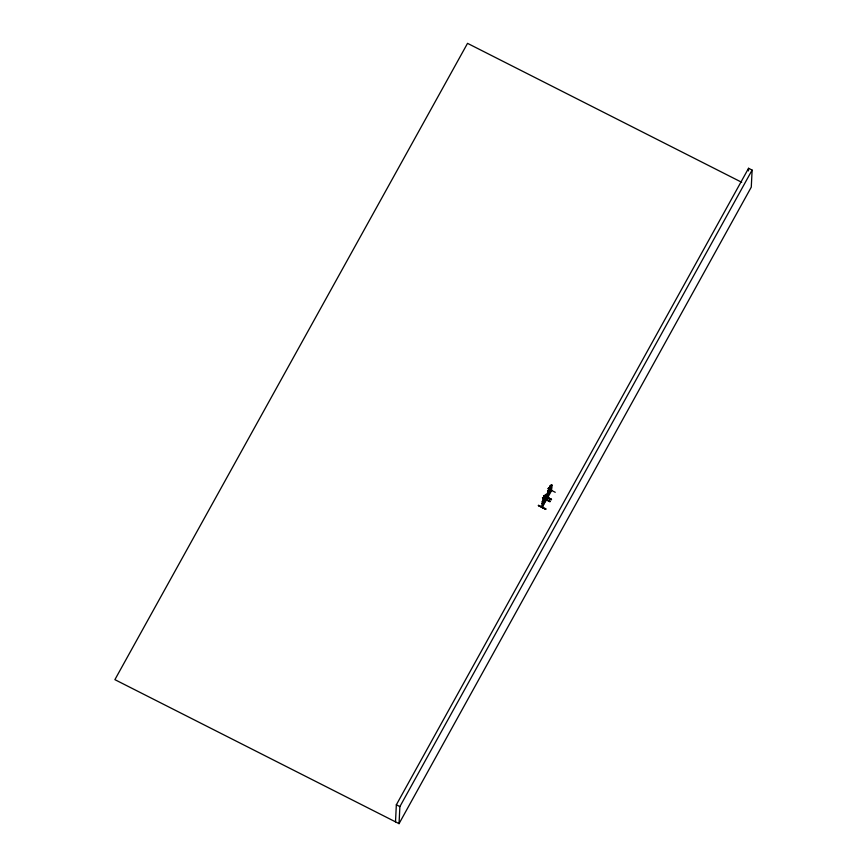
<?xml version="1.0" encoding="UTF-8"?>
<svg xmlns="http://www.w3.org/2000/svg" width="867" height="867" viewBox="0 0 867 867"><rect width="100%" height="100%" fill="white"/><g stroke="black" fill="none" stroke-linecap="round" stroke-linejoin="round"><path stroke-width="1.3" d="M543.728 498.698C543.035 500.909 541.68 516.158 542.46 501.397L542.265 503.814L546.058 496.693M545.636 500.66L546.373 499.793M548.117 496.932L548.323 490.776L550.469 487.265L548.768 490.635L550.393 487.308L548.659 490.581L549.049 488.305M548.096 497.008C545.061 499.229 553.33 486.755 550.881 491.047M551.585 490.57L547.706 497.615L547.445 497.062M395.504 821.851L396.338 804.804L748.568 168.285L752.112 170.084L751.277 187.131L399.048 823.65L114.888 679.652L467.53 43.35L741.686 182.276M399.048 823.65L399.882 806.592L752.112 170.084M538.461 505.201L545.787 509.395L538.277 505.559L546.015 508.853M542.688 501.581L545.755 494.743L542.265 501.484L543.045 500.942L542.124 506.772M542.514 506.772L546.318 499.858M543.739 495.653C553.016 499.392 555.379 502.091 543.544 496.032L551.282 499.327M544.985 495.404L545.614 496.964L542.98 501.733M545.072 495.209C541.29 503.174 546.102 491.773 545.05 496.314L545.679 495.545M546.362 500.042L546.297 494.461L545.668 500.302M546.253 496.618L546.253 494.277L546.015 500.66M547.63 491.806L547.402 497.29M547.727 488.489L555.248 492.293M547.543 491.936L548.323 491.394L547.781 497.485M548.941 488.251L548.822 489.194M549.96 501.841L542.482 497.853L550.177 501.44M551.585 490.375L551.585 484.924L551.293 490.96M551.336 487.156L551.455 484.902M550.989 485.325L551.64 484.783L551.293 491.123M748.438 170.907L748.568 168.285M545.581 498.449L546.145 496.563M550.859 488.912C553.612 483.038 546.383 496.39 548.139 493.822L547.521 494.06L548.063 491.264M545.516 496.91L542.872 501.679M547.651 491.99L551.531 484.729M543.62 498.644L542.471 506.306M548.898 489.107L548.15 492.142L550.892 487.427L550.35 485.661L550.794 487.373L548.258 492.196M543.555 496.011L551.076 499.825M543.75 495.545L551.282 499.457M551.141 485.249L548.096 490.516M546.568 494.591L545.939 495.111M551.846 485.054L551.228 485.574M546.047 499.695L542.157 506.664M542.504 497.907L550.187 501.44M545.711 494.873L546.253 494.277M545.82 494.927L546.362 494.331M542.157 503.77L542.861 503.359M396.338 804.804L399.882 806.592M543.587 497.886L543.652 498.796L543.663 497.788M543.49 499.912L545.191 496.813L543.49 499.912M550.35 485.661L548.865 488.349L550.458 485.715"/></g></svg>
